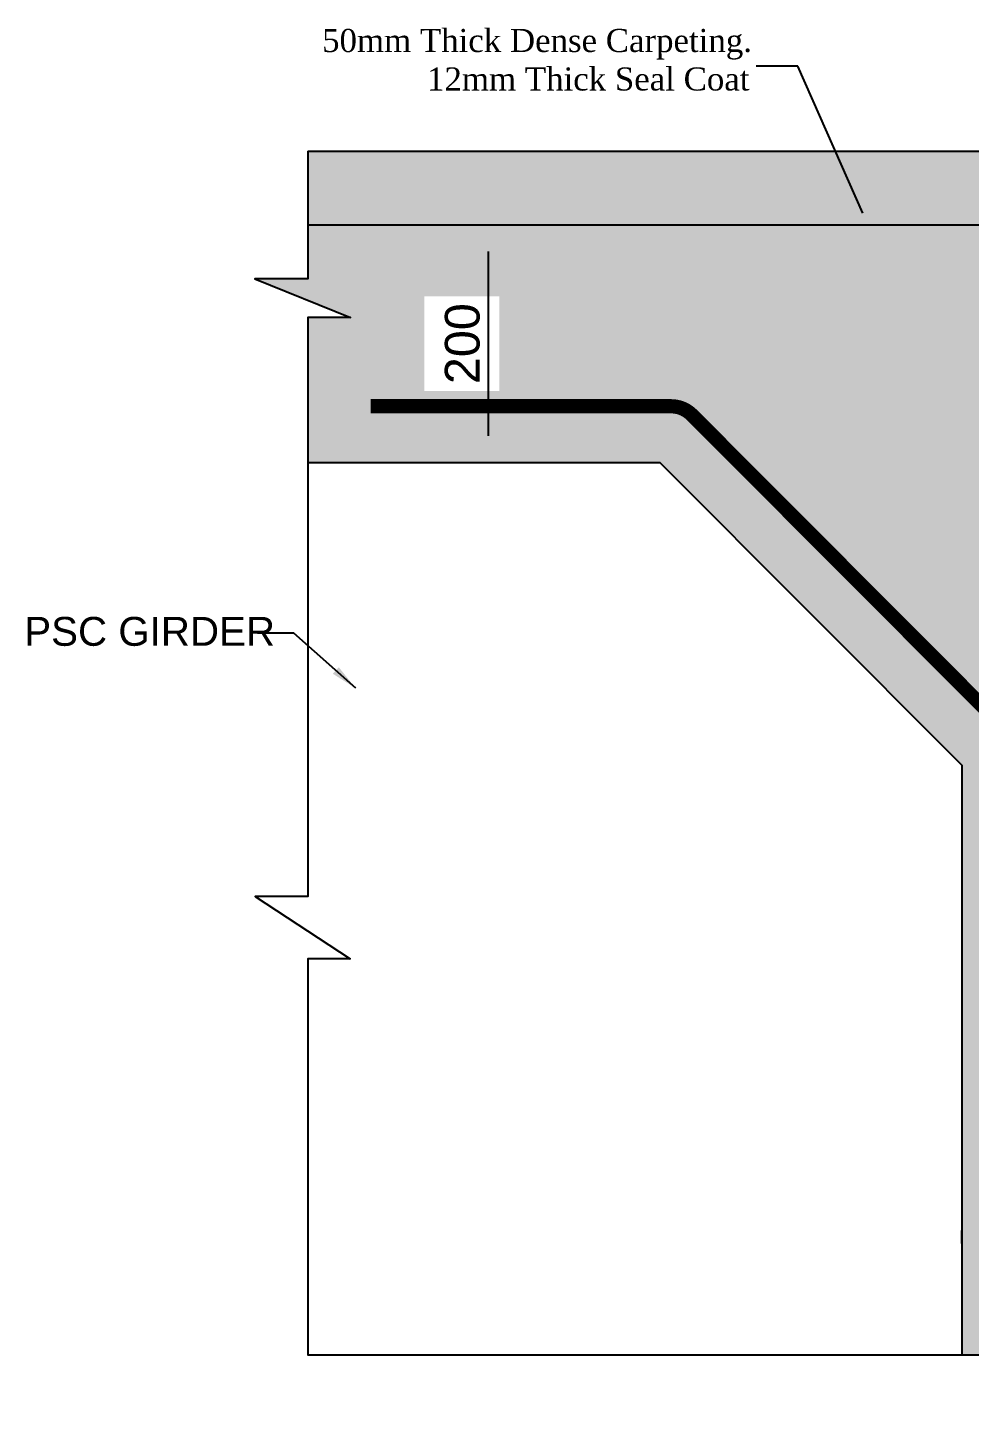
# Model space of a CAD drawing. Extents: x 25837 to 33401, y -1784 to 3293.
# Drawn here: x 30212 to 31006, y 639 to 1799 of the extents above; entities that cross this region are included whole.
import ezdxf

# ---------------------------------------------------------------- set-up
doc = ezdxf.new("R2010")
doc.units = 0
doc.header["$LTSCALE"] = 200
doc.header["$MEASUREMENT"] = 0
doc.layers.get('Defpoints').update_dxf_attribs({"linetype": 'CONTINUOUS'})
doc.layers.add('hatch', color=250, linetype='CONTINUOUS')
doc.layers.add('Line', color=6, linetype='CONTINUOUS', lineweight=25)
doc.styles.add('dimen_text', font='simplex.shx')
doc.styles.add('FRAME_TEXT', font='arial.ttf')
doc.styles.add('SWISSEL', font='swissl.ttf')
doc.dimstyles.new('dim_5', dxfattribs={"dimscale": 45, "dimtxt": 0.18, "dimasz": 0.2, "dimexe": 0.18, "dimexo": 0.14, "dimgap": 0.09, "dimtad": 1, "dimdec": 0, "dimzin": 0, "dimdsep": 46, "dimtxsty": 'dimen_text', "dimcen": 0.09, "dimclrd": 256, "dimclre": 256, "dimclrt": 7, "dimadec": 0, "dimazin": 0, "dimtfac": 1, "dimtdec": 0, "dimtofl": 0, "dimtmove": 0, "dimatfit": 3, "dimfxl": 1, "dimtolj": 1, "dimtzin": 0, "dimarcsym": 0})

# ---------------------------------------------------------------- blocks, each defined once
blk = doc.blocks.new('*D9')
at = {"layer": 'Defpoints', "color": 0, "transparency": 16777216}
for p in [(30598.45654161021, 1633.16478375145), (30598.45654161021, 1433.16478375145), (30600.27429442677, 1433.16478375145)]:
    blk.add_point(p, dxfattribs=at)
at = {"layer": 'hatch', "lineweight": -2, "transparency": 16777216}
for p, q in [((30600.27429442677, 1633.16478375145), (30608.37429442677, 1633.16478375145)), ((30600.27429442677, 1610.66478375145), (30600.27429442677, 1455.66478375145)), ((30600.27429442677, 1433.16478375145), (30608.37429442677, 1433.16478375145))]:
    blk.add_line(p, q, dxfattribs=at)
at = {"layer": 'hatch', "transparency": 16777216}
for points in [[(30596.52429442677, 1610.66478375145), (30604.02429442677, 1610.66478375145), (30600.27429442677, 1633.16478375145)], [(30596.52429442677, 1455.66478375145), (30604.02429442677, 1455.66478375145), (30600.27429442677, 1433.16478375145)]]:
    blk.add_solid(points, dxfattribs=at)
at = {"layer": 'hatch', "color": 7, "transparency": 16777216, "insert": (30578.49221703369, 1533.164783751455), "char_height": 29.25, "attachment_point": 5, "rotation": 90, "style": 'SWISSEL'}
blk.add_mtext('\\A1;200', dxfattribs=at)
blk = doc.blocks.new('*D63')
at = {"layer": 'Defpoints', "color": 0, "transparency": 16777216}
for p in [(31403.2151146632, 778.1721283099669), (30999.10376575281, 769.1522782846279), (31403.2151146632, 769.1522782846279)]:
    blk.add_point(p, dxfattribs=at)
at = {"layer": 'hatch', "lineweight": -2, "transparency": 16777216}
for p, q in [((30999.10376575281, 775.4522782846278), (30999.10376575281, 786.2721283099669)), ((31021.60376575281, 778.1721283099669), (31380.7151146632, 778.1721283099669)), ((31403.2151146632, 775.4522782846278), (31403.2151146632, 786.2721283099669))]:
    blk.add_line(p, q, dxfattribs=at)
at = {"layer": 'hatch', "transparency": 16777216}
for points in [[(31021.60376575281, 781.9221283099669), (31021.60376575281, 774.4221283099669), (30999.10376575281, 778.1721283099669)], [(31380.7151146632, 781.9221283099669), (31380.7151146632, 774.4221283099669), (31403.2151146632, 778.1721283099669)]]:
    blk.add_solid(points, dxfattribs=at)
at = {"layer": 'hatch', "color": 7, "transparency": 16777216, "insert": (31201.15944020801, 799.9542057030422), "char_height": 29.25, "attachment_point": 5, "style": 'SWISSEL'}
blk.add_mtext('\\A1;450', dxfattribs=at)

msp = doc.modelspace()

# ---------------------------------------------------------------- hatches: boundary and pattern name
at = {"layer": 'hatch'}
h = msp.add_hatch(dxfattribs=at)
h.set_pattern_fill('DOTS', color=256, scale=60)
h.set_pattern_definition([(0, (628.5868874987464, 0), (1.875, 3.75), [0, -3.75])])
h.paths.add_polyline_path([(31151.159440208, 1695.16478375145), (30448.17760478037, 1695.16478375145), (30448.17760478037, 1633.16478375145), (31151.159440208, 1633.16478375145)])
at = {"layer": 'Line'}
h = msp.add_hatch(dxfattribs=at)
h.set_pattern_fill('AR-CONC', color=256, scale=8)
h.set_pattern_definition([(49.99999999999999, (678.5868874987464, 0), (57.38081460806028, -5.020170798607609), [6, -66]), (355, (678.5868874987464, 0), (-11.10010668904, 60.17537069600095), [4.8, -52.8]), (100.45144446, (683.3686219787463, -0.41834752), (46.28070773816896, 55.15519927749035), [5.099215359999997, -56.09136895999998]), (46.18420000000002, (678.5868874987464, 16), (85.37930645372579, -13.24154246344612), [8.999999999999995, -98.99999999999996]), (96.63563549, (685.7018270987463, 14.89653544), (74.77295565393827, 77.92948806196404), [7.64882736, -84.13710079999998]), (351.1841639899999, (678.5868874987464, 16), (74.77295560438185, 77.92948802159921), [7.2, -79.20000008]), (21, (686.5868874987464, 12), (47.75256416947693, -32.20951125322711), [6, -66]), (326.0000000000001, (686.5868874987464, 12), (19.46522655372654, 58.01200360374824), [4.8, -52.8]), (71.45144474, (690.5662678187464, 9.31587408), (67.21779013839769, 25.80249222450831), [5.099215200000001, -56.09136896]), (37.50000000000001, (678.5868874987464, 0), (0.9727884253832535, 26.63150830650492), [0, -52.16, 0, -53.6, 0, -53]), (7.499999999999999, (678.5868874987464, 0), (21.04556299537189, 31.55293695058882), [0, -30.56, 0, -50.96, 0, -20.2]), (327.5, (660.7468874987463, 0), (42.70579489379272, -1.80438973875038), [0, -20, 0, -62.4, 0, -82.8]), (317.5, (652.7468874987463, 0), (46.6548935473909, 8.008398586585418), [0, -26, 0, -41.44, 0, -58.8])])
h.paths.add_polyline_path([(31201.159440208, 1633.16478375145), (30448.17760478037, 1633.16478375145), (30448.17760478037, 1587.801283514906), (30403.50855935656, 1587.801283514906), (30484.18023710597, 1555.185026646795), (30448.32059648753, 1555.185026646795), (30448.32059648753, 1433.16478375145), (30744.85812304233, 1433.16478375145), (30999.10376575281, 1178.26607483644), (30999.10376575281, 681.696807518394), (31168.54399492729, 681.6968075183942), (31168.54399492729, 724.0233392924237), (31201.159440208, 672.7286405381453)])
edge = h.paths.add_edge_path(flags=17)
edge.add_arc((31416.1473007341, 1293.608714690972), 24.99999999999643, 315.0734917644128, 360.0000000000063)
edge.add_line((31441.14730073409, 1293.608714690974), (31441.14730073409, 1378.696290200554))
edge.add_arc((31416.14730073409, 1378.696290200554), 25, 0, 90)
edge.add_line((31416.14730073409, 1403.696290200554), (31201.159440208, 1403.696290200554))
edge.add_line((31201.159440208, 1403.696290200554), (31201.159440208, 1042.66785137748))
edge.add_line((31201.159440208, 1042.66785137748), (31433.84763038949, 1275.953734371232))
edge = h.paths.add_edge_path()
edge.add_line((31249.73900509428, 1633.16478375145), (31201.159440208, 1633.16478375145))
edge.add_line((31201.159440208, 1633.16478375145), (31201.159440208, 1403.696290200554))
edge.add_line((31201.159440208, 1403.696290200554), (31416.14730073409, 1403.696290200554))
edge.add_arc((31416.14730073409, 1378.696290200554), 25, 0, 90, ccw=False)
edge.add_line((31441.14730073409, 1378.696290200554), (31441.14730073409, 1293.608714690974))
edge.add_arc((31416.1473007341, 1293.608714690972), 24.99999999999636, -44.92650823558728, 6.30961949354969e-12, ccw=False)
edge.add_line((31433.84763038949, 1275.953734371232), (31201.159440208, 1042.66785137748))
edge.add_line((31201.159440208, 1042.66785137748), (31201.159440208, 672.7286405381452))
edge.add_line((31201.159440208, 672.7286405381452), (31222.56457846627, 639.0645249848714))
edge.add_line((31222.56457846627, 639.0645249848714), (31222.56457846627, 681.5439438523391))
edge.add_line((31222.56457846627, 681.5439438523391), (31403.2151146632, 681.543943852339))
edge.add_line((31403.2151146632, 681.543943852339), (31403.2151146632, 1178.266074836436))
edge.add_line((31403.2151146632, 1178.266074836436), (31657.46075737368, 1433.16478375145))
edge.add_line((31657.46075737368, 1433.16478375145), (31249.73900509428, 1433.16478375145))
edge.add_line((31249.73900509428, 1433.16478375145), (31249.73900509428, 1633.16478375145))
h.paths.add_polyline_path([(31187.73158002597, 1493.444951775895), (31187.73158002597, 1573.003760329866), (31124.35658002597, 1573.003760329866), (31124.35658002597, 1493.444951775895)], flags=16)
h.paths.add_polyline_path([(30609.61378017014, 1493.444951775895), (30609.61378017014, 1573.003760329866), (30546.23878017014, 1573.003760329866), (30546.23878017014, 1493.444951775895)], flags=16)

# ---------------------------------------------------------------- linework, layer by layer
at = {"layer": 'Line', "color": 1}
for points in [[(30448.17760478037, 1695.16478375145), (30448.17760478037, 1587.801283514906), (30403.50855935656, 1587.801283514906), (30484.18023710597, 1555.185026646795), (30448.32059648753, 1555.185026646795), (30448.32059648753, 1067.570477745179), (30404.02295098024, 1067.570477745179), (30483.97937136059, 1015.083584206644), (30448.37896858115, 1015.083584206644), (30448.37896858115, 681.696807518394), (31118.54399492729, 681.696807518394), (31118.54399492729, 724.0233392924238), (31172.56457846627, 639.0645249848712), (31172.56457846627, 681.543943852339), (31650.73900509428, 681.543943852339)], [(30448.17760478037, 1695.16478375145), (31666.73900509428, 1695.16478375145)], [(30448.17760478037, 1633.16478375145), (31199.73900509428, 1633.16478375145)], [(30448.32059648753, 1433.16478375145), (30744.85812304233, 1433.16478375145), (30999.10376575281, 1178.26607483644), (30999.10376575281, 681.696807518394)]]:
    msp.add_lwpolyline(points, dxfattribs=at)
at = {"layer": 'Line', "color": 1, "const_width": 12}
msp.add_lwpolyline([(30501.17760478037, 1480.463506953023), (30754.11131572003, 1480.463506953023, -0.1992457445753388), (30771.81164537543, 1473.11848727276), (31341.31785862914, 902.1494160630033, -0.1985790327101868), (31348.61752897374, 884.4944357432616), (31348.61752897374, 744.8309954740536)], format="xyb", dxfattribs=at)

# ---------------------------------------------------------------- texts
at = {"layer": 'hatch', "color": 7, "attachment_point": 7, "style": 'FRAME_TEXT'}
for s, insert, char_height, width in [('\\pi14.00513;{\\fTimes New Roman|b0|i0|c0|p18;50mm Thick Dense Carpeting. \\P\\pi102.38916;12mm Thick Seal Coat}', (30446.26531829668, 1746.068217261234), 19.44, 364.5418313160204), ('{\\fSwis721 Lt BT|b0|i0|c0|p34;\\C6;PSC GIRDER}', (30209.40025635825, 1278.412978951746), 24.3, 455.6772891450254)]:
    msp.add_mtext(s, dxfattribs=dict(at, insert=insert, char_height=char_height, width=width))

# ---------------------------------------------------------------- dimensions: what is measured, and where the dimension line sits
at = {"layer": 'hatch'}
dim = msp.add_linear_dim(base=(30600.27429442677, 1433.16478375145), p1=(30598.45654161021, 1633.16478375145), p2=(30598.45654161021, 1433.16478375145), angle=90, dimstyle='dim_5', override={"dimtxt": 0.65, "dimasz": 0.5, "dimgap": 0.15, "dimtxsty": 'SWISSEL', "dimfxl": 30, "dimfxlon": 1}, dxfattribs=at)
dim.commit()
dim.dimension.update_dxf_attribs({"geometry": '*D9', "text_midpoint": (30578.49221703369, 1533.164783751455)})
dim = msp.add_linear_dim(base=(31403.2151146632, 778.1721283099669), p1=(30999.10376575281, 769.1522782846279), p2=(31403.2151146632, 769.1522782846279), text='450', dimstyle='dim_5', override={"dimtxt": 0.65, "dimasz": 0.5, "dimgap": 0.15, "dimtxsty": 'SWISSEL', "dimfxl": 30, "dimfxlon": 1}, dxfattribs=at)
dim.commit()
dim.dimension.update_dxf_attribs({"geometry": '*D63', "text_midpoint": (31201.15944020801, 799.9542057030422)})

# ---------------------------------------------------------------- leaders
for points in [[(30915.74738977373, 1643.197928151527), (30861.07002836625, 1766.886358972984), (30825.99530072655, 1766.886358972984)], [(30488.61268828419, 1242.945937655117), (30436.49436093829, 1289.504742064531), (30405.82453606915, 1289.504742064531)]]:
    msp.add_leader(points, dimstyle='dim_5', override={"dimtxt": 0.65, "dimasz": 0.5, "dimgap": 0.15, "dimtxsty": 'SWISSEL', "dimfxl": 30, "dimfxlon": 1}, dxfattribs=at)

doc.saveas('drawing.dxf')
